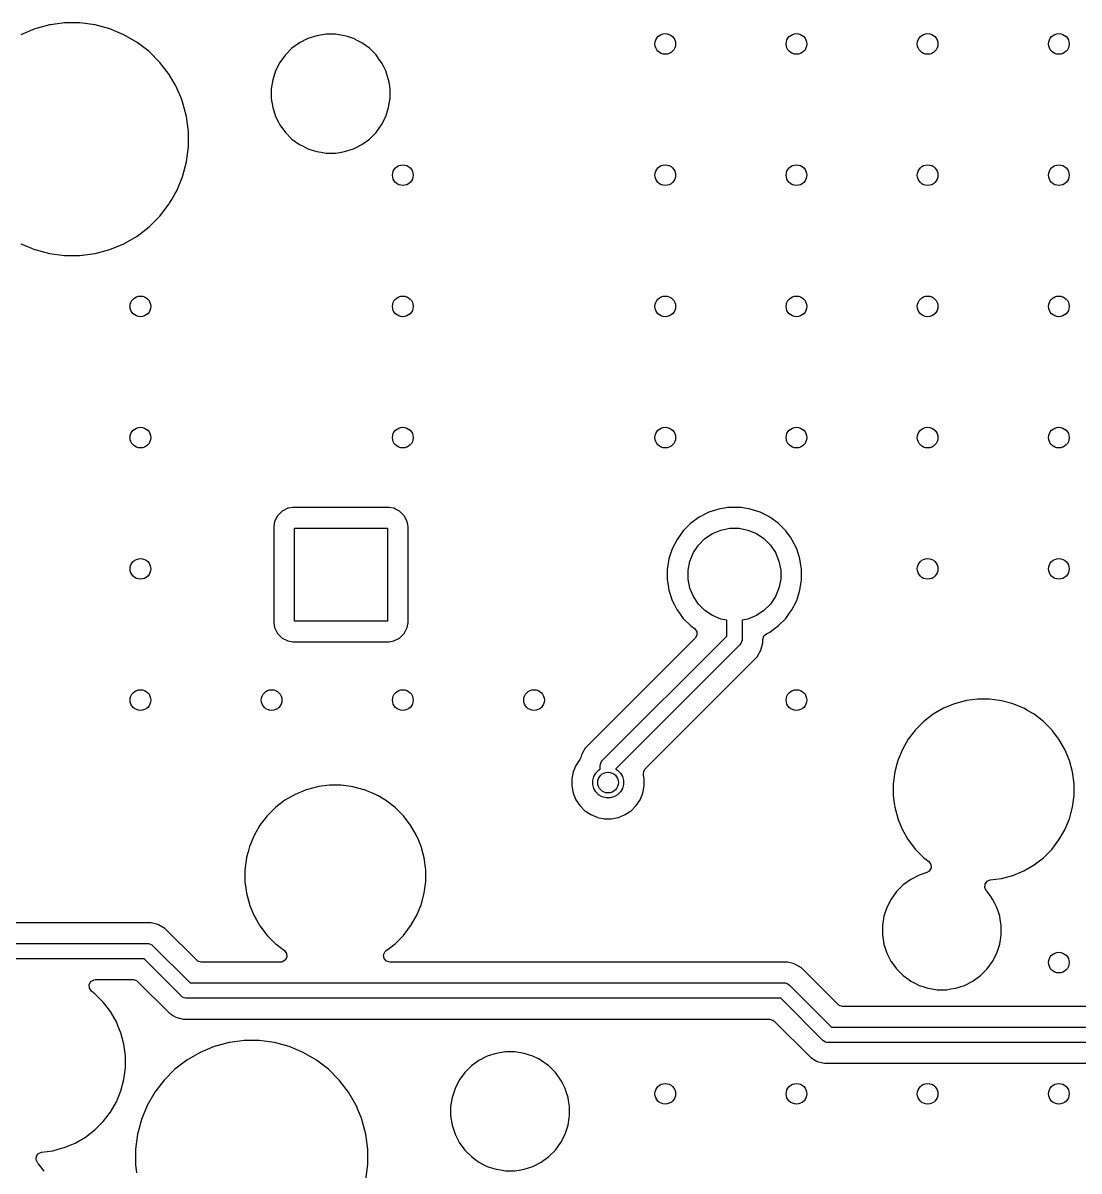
# Model space of a CAD drawing. Extents: x 2.6 to 14.2, y -9.4 to -3.8.
# Drawn here: x 9.794 to 10.599, y -7.189 to -6.315 of the extents above; entities that cross this region are included whole.
import ezdxf

# ---------------------------------------------------------------- set-up
doc = ezdxf.new("R2010")
doc.units = 0
doc.header["$MEASUREMENT"] = 0
doc.layers.add('BLACK', color=7, linetype='CONTINUOUS')

msp = doc.modelspace()

# ---------------------------------------------------------------- linework, layer by layer
at = {"layer": 'BLACK', "linetype": 'CONTINUOUS'}
for p, q in [((9.81396, -6.31608), (9.80475, -6.31855)), ((9.81472, -6.31598), (9.81396, -6.31608)), ((9.82547, -6.31456), (9.81472, -6.31598)), ((9.83709, -6.31456), (9.82547, -6.31456)), ((9.82547, -6.31456), (9.82547, -6.31456)), ((9.84668, -6.31583), (9.83709, -6.31456)), ((9.83709, -6.31456), (9.83709, -6.31456)), ((9.8486, -6.31608), (9.84668, -6.31583)), ((9.85982, -6.31909), (9.8486, -6.31608)), ((9.80274, -6.31909), (9.79201, -6.32353)), ((9.80475, -6.31855), (9.80274, -6.31909)), ((9.80274, -6.31909), (9.80274, -6.31909)), ((9.87055, -6.32353), (9.85982, -6.31909)), ((9.85982, -6.31909), (9.85982, -6.31909)), ((9.85982, -6.31909), (9.85982, -6.31909)), ((9.88061, -6.32934), (9.87055, -6.32353)), ((9.87055, -6.32353), (9.87055, -6.32353)), ((10.01763, -6.32426), (10.01085, -6.32646)), ((10.02468, -6.32314), (10.01763, -6.32426)), ((10.03181, -6.32314), (10.02468, -6.32314)), ((10.02468, -6.32314), (10.02468, -6.32314)), ((10.03885, -6.32426), (10.03181, -6.32314)), ((10.03181, -6.32314), (10.03181, -6.32314)), ((10.04094, -6.32494), (10.03885, -6.32426)), ((10.04563, -6.32646), (10.04094, -6.32494)), ((9.88982, -6.33641), (9.88061, -6.32934)), ((10.0045, -6.3297), (9.99873, -6.33389)), ((10.01085, -6.32646), (10.0045, -6.3297)), ((10.01085, -6.32646), (10.01085, -6.32646)), ((10.04955, -6.32846), (10.04563, -6.32646)), ((10.04563, -6.32646), (10.04563, -6.32646)), ((10.05198, -6.3297), (10.04955, -6.32846)), ((10.05775, -6.33389), (10.05198, -6.3297)), ((10.05198, -6.3297), (10.05198, -6.3297)), ((10.05198, -6.3297), (10.05198, -6.3297)), ((9.89804, -6.34462), (9.88982, -6.33641)), ((9.88982, -6.33641), (9.88982, -6.33641)), ((9.99369, -6.33893), (9.9895, -6.3447)), ((9.99873, -6.33389), (9.99369, -6.33893)), ((9.99369, -6.33893), (9.99369, -6.33893)), ((9.99873, -6.33389), (9.99873, -6.33389)), ((10.06279, -6.33893), (10.05775, -6.33389)), ((10.05775, -6.33389), (10.05775, -6.33389)), ((10.0658, -6.34306), (10.06279, -6.33893)), ((10.06279, -6.33893), (10.06279, -6.33893)), ((9.90511, -6.35383), (9.89804, -6.34462)), ((9.89804, -6.34462), (9.89804, -6.34462)), ((9.98626, -6.35105), (9.98406, -6.35783)), ((9.9895, -6.3447), (9.98626, -6.35105)), ((9.98626, -6.35105), (9.98626, -6.35105)), ((10.06698, -6.3447), (10.0658, -6.34306)), ((10.06844, -6.34755), (10.06698, -6.3447)), ((10.07022, -6.35105), (10.06844, -6.34755)), ((10.07083, -6.35293), (10.07022, -6.35105)), ((10.07022, -6.35105), (10.07022, -6.35105)), ((9.90966, -6.36171), (9.90511, -6.35383)), ((9.98406, -6.35783), (9.98295, -6.36487)), ((10.07242, -6.35783), (10.07083, -6.35293)), ((10.07272, -6.3597), (10.07242, -6.35783)), ((10.07354, -6.36487), (10.07272, -6.3597)), ((9.91092, -6.36389), (9.90966, -6.36171)), ((9.91132, -6.36487), (9.91092, -6.36389)), ((9.91201, -6.36655), (9.91132, -6.36487)), ((9.91132, -6.36487), (9.91132, -6.36487)), ((9.91416, -6.37172), (9.91201, -6.36655)), ((9.98295, -6.36487), (9.98295, -6.372)), ((10.07354, -6.372), (10.07354, -6.36487)), ((9.91536, -6.37462), (9.91416, -6.37172)), ((9.91837, -6.38584), (9.91536, -6.37462)), ((9.98295, -6.372), (9.98406, -6.37904)), ((10.07242, -6.37904), (10.07312, -6.37462)), ((10.07312, -6.37462), (10.07354, -6.372)), ((9.91988, -6.39736), (9.91837, -6.38584)), ((9.98406, -6.37904), (9.98626, -6.38582)), ((9.98626, -6.38582), (9.98626, -6.38582)), ((9.98626, -6.38582), (9.98846, -6.39014)), ((10.06698, -6.39218), (10.07022, -6.38582)), ((10.07022, -6.38582), (10.07242, -6.37904)), ((9.98846, -6.39014), (9.98945, -6.39207)), ((9.98945, -6.39207), (9.9895, -6.39218)), ((9.9895, -6.39218), (9.99369, -6.39794)), ((10.06279, -6.39794), (10.06698, -6.39218)), ((9.91988, -6.40897), (9.91988, -6.39736)), ((9.99369, -6.39794), (9.99369, -6.39794)), ((9.99369, -6.39794), (9.99873, -6.40299)), ((9.99873, -6.40299), (9.99873, -6.40299)), ((9.99873, -6.40299), (10.00376, -6.40664)), ((10.05198, -6.40718), (10.05775, -6.40299)), ((10.05775, -6.40299), (10.06279, -6.39794)), ((9.91837, -6.42049), (9.91988, -6.40897)), ((10.00376, -6.40664), (10.0045, -6.40718)), ((10.0045, -6.40718), (10.00722, -6.40856)), ((10.00722, -6.40856), (10.01085, -6.41041)), ((10.01085, -6.41041), (10.01085, -6.41041)), ((10.01085, -6.41041), (10.01424, -6.41151)), ((10.01424, -6.41151), (10.01763, -6.41262)), ((10.03885, -6.41262), (10.04563, -6.41041)), ((10.04563, -6.41041), (10.05198, -6.40718)), ((9.91536, -6.43171), (9.91837, -6.42049)), ((10.01763, -6.41262), (10.0209, -6.41313)), ((10.0209, -6.41313), (10.02468, -6.41373)), ((10.02468, -6.41373), (10.02468, -6.41373)), ((10.02468, -6.41373), (10.03181, -6.41373)), ((10.03181, -6.41373), (10.03522, -6.41319)), ((10.03522, -6.41319), (10.03885, -6.41262)), ((9.91092, -6.44244), (9.91536, -6.43171)), ((9.90715, -6.44896), (9.90978, -6.4444)), ((9.90978, -6.4444), (9.91092, -6.44244)), ((9.89804, -6.46171), (9.90511, -6.4525)), ((9.90511, -6.4525), (9.90549, -6.45183)), ((9.90549, -6.45183), (9.90715, -6.44896)), ((9.88982, -6.46992), (9.89804, -6.46171)), ((9.88061, -6.47699), (9.88982, -6.46992)), ((9.87055, -6.4828), (9.88061, -6.47699)), ((9.79201, -6.4828), (9.80031, -6.48624)), ((9.80031, -6.48624), (9.80256, -6.48717)), ((9.80256, -6.48717), (9.80274, -6.48725)), ((9.80274, -6.48725), (9.81396, -6.49025)), ((9.81396, -6.49025), (9.82547, -6.49177)), ((9.83709, -6.49177), (9.8486, -6.49025)), ((9.8486, -6.49025), (9.85982, -6.48725)), ((9.85982, -6.48725), (9.87055, -6.4828)), ((9.82547, -6.49177), (9.82547, -6.49177)), ((9.82547, -6.49177), (9.83709, -6.49177)), ((9.83709, -6.49177), (9.83709, -6.49177)), ((9.98764, -6.69006), (9.98537, -6.69451)), ((9.99117, -6.68653), (9.98764, -6.69006)), ((9.98764, -6.69006), (9.98764, -6.69006)), ((9.99562, -6.68426), (9.99117, -6.68653)), ((9.99117, -6.68653), (9.99117, -6.68653)), ((9.99117, -6.68653), (9.99117, -6.68653)), ((9.99613, -6.68418), (9.99562, -6.68426)), ((9.99931, -6.68367), (9.99613, -6.68418)), ((10.07266, -6.68367), (9.99931, -6.68367)), ((10.07635, -6.68426), (10.07266, -6.68367)), ((10.07768, -6.68493), (10.07635, -6.68426)), ((10.0808, -6.68653), (10.07768, -6.68493)), ((10.08434, -6.69006), (10.0808, -6.68653)), ((10.0808, -6.68653), (10.0808, -6.68653)), ((10.0808, -6.68653), (10.0808, -6.68653)), ((10.0866, -6.69451), (10.08434, -6.69006)), ((10.08434, -6.69006), (10.08434, -6.69006)), ((10.08434, -6.69006), (10.08434, -6.69006)), ((10.30915, -6.69108), (10.30263, -6.69582)), ((10.31633, -6.68742), (10.30915, -6.69108)), ((10.324, -6.68493), (10.31633, -6.68742)), ((10.331, -6.68382), (10.324, -6.68493)), ((10.33196, -6.68367), (10.331, -6.68382)), ((10.34002, -6.68367), (10.33196, -6.68367)), ((10.34111, -6.68385), (10.34002, -6.68367)), ((10.34798, -6.68493), (10.34111, -6.68385)), ((10.35564, -6.68742), (10.34798, -6.68493)), ((10.36058, -6.68994), (10.35564, -6.68742)), ((10.36282, -6.69108), (10.36058, -6.68994)), ((10.36934, -6.69582), (10.36282, -6.69108)), ((10.36282, -6.69108), (10.36282, -6.69108)), ((10.36282, -6.69108), (10.36282, -6.69108)), ((9.98537, -6.69451), (9.98479, -6.6982)), ((9.98479, -6.6982), (9.98479, -6.77155)), ((10.00056, -6.77031), (10.00056, -6.69944)), ((10.00056, -6.69944), (10.07142, -6.69944)), ((10.07142, -6.69944), (10.07142, -6.77031)), ((10.08719, -6.6982), (10.0866, -6.69451)), ((10.08719, -6.77155), (10.08719, -6.6982)), ((10.30263, -6.69582), (10.29693, -6.70152)), ((10.31929, -6.70362), (10.3257, -6.70097)), ((10.3257, -6.70097), (10.33252, -6.69961)), ((10.33252, -6.69961), (10.33946, -6.69961)), ((10.33946, -6.69961), (10.34627, -6.70097)), ((10.34627, -6.70097), (10.35269, -6.70362)), ((10.37504, -6.70152), (10.36934, -6.69582)), ((10.2922, -6.70804), (10.28854, -6.71522)), ((10.29693, -6.70152), (10.2922, -6.70804)), ((10.3086, -6.7124), (10.31351, -6.70748)), ((10.31351, -6.70748), (10.31929, -6.70362)), ((10.35269, -6.70362), (10.35847, -6.70748)), ((10.35847, -6.70748), (10.36338, -6.7124)), ((10.3786, -6.70642), (10.37504, -6.70152)), ((10.37978, -6.70804), (10.3786, -6.70642)), ((10.3815, -6.71141), (10.37978, -6.70804)), ((10.28854, -6.71522), (10.28605, -6.72288)), ((10.30208, -6.72459), (10.30474, -6.71817)), ((10.30474, -6.71817), (10.3086, -6.7124)), ((10.36338, -6.7124), (10.36724, -6.71817)), ((10.36724, -6.71817), (10.3699, -6.72459)), ((10.38344, -6.71522), (10.3815, -6.71141)), ((10.38373, -6.71613), (10.38344, -6.71522)), ((10.38344, -6.71522), (10.38344, -6.71522)), ((10.38344, -6.71522), (10.38344, -6.71522)), ((10.38593, -6.72288), (10.38373, -6.71613)), ((10.28605, -6.72288), (10.28502, -6.7294)), ((10.30073, -6.7314), (10.30208, -6.72459)), ((10.3699, -6.72459), (10.37125, -6.7314)), ((10.38669, -6.72766), (10.38593, -6.72288)), ((10.28502, -6.7294), (10.28479, -6.73084)), ((10.28479, -6.73084), (10.28479, -6.7389)), ((10.30073, -6.73835), (10.30073, -6.7314)), ((10.37125, -6.7314), (10.37125, -6.73835)), ((10.38719, -6.73084), (10.38669, -6.72766)), ((10.38719, -6.7389), (10.38719, -6.73084)), ((10.28479, -6.7389), (10.28495, -6.73996)), ((10.28495, -6.73996), (10.28605, -6.74686)), ((10.30208, -6.74516), (10.30073, -6.73835)), ((10.37125, -6.73835), (10.3699, -6.74516)), ((10.38593, -6.74686), (10.38719, -6.7389)), ((10.28605, -6.74686), (10.28854, -6.75453)), ((10.30474, -6.75158), (10.30208, -6.74516)), ((10.3086, -6.75735), (10.30474, -6.75158)), ((10.36724, -6.75158), (10.36338, -6.75735)), ((10.3699, -6.74516), (10.36724, -6.75158)), ((10.38344, -6.75453), (10.38593, -6.74686)), ((10.28854, -6.75453), (10.29029, -6.75796)), ((10.29029, -6.75796), (10.29207, -6.76146)), ((10.29207, -6.76146), (10.2922, -6.76171)), ((10.2922, -6.76171), (10.29693, -6.76823)), ((10.31351, -6.76226), (10.3086, -6.75735)), ((10.31929, -6.76612), (10.31351, -6.76226)), ((10.35847, -6.76226), (10.35269, -6.76612)), ((10.36338, -6.75735), (10.35847, -6.76226)), ((10.37819, -6.76389), (10.37978, -6.76171)), ((10.37978, -6.76171), (10.38344, -6.75453)), ((10.07142, -6.77031), (10.00056, -6.77031)), ((10.29693, -6.76823), (10.29693, -6.76823)), ((10.29693, -6.76823), (10.30263, -6.77393)), ((10.3257, -6.76878), (10.31929, -6.76612)), ((10.33008, -6.76965), (10.3257, -6.76878)), ((10.33008, -6.78171), (10.33008, -6.76965)), ((10.34627, -6.76878), (10.34189, -6.76965)), ((10.34189, -6.76965), (10.34189, -6.78415)), ((10.35269, -6.76612), (10.34627, -6.76878)), ((10.36934, -6.77393), (10.37504, -6.76823)), ((10.37504, -6.76823), (10.37819, -6.76389)), ((10.37504, -6.76823), (10.37504, -6.76823)), ((10.37504, -6.76823), (10.37504, -6.76823)), ((9.98479, -6.77155), (9.98507, -6.77335)), ((9.98507, -6.77335), (9.98537, -6.77524)), ((9.98537, -6.77524), (9.98764, -6.77969)), ((9.98764, -6.77969), (9.98764, -6.77969)), ((9.98764, -6.77969), (9.98764, -6.77969)), ((9.98764, -6.77969), (9.99117, -6.78322)), ((10.0808, -6.78322), (10.08434, -6.77969)), ((10.08434, -6.77969), (10.0866, -6.77524)), ((10.0866, -6.77524), (10.08719, -6.77155)), ((10.0866, -6.77524), (10.0866, -6.77524)), ((10.0866, -6.77524), (10.0866, -6.77524)), ((10.08719, -6.77155), (10.08719, -6.77155)), ((10.30263, -6.77393), (10.3055, -6.77601)), ((10.3055, -6.77601), (10.30718, -6.77819)), ((10.30718, -6.77819), (10.30741, -6.78093)), ((10.36033, -6.77994), (10.36282, -6.77866)), ((10.36282, -6.77866), (10.36934, -6.77393)), ((9.99117, -6.78322), (9.99117, -6.78322)), ((9.99117, -6.78322), (9.99117, -6.78322)), ((9.99117, -6.78322), (9.99562, -6.78549)), ((9.99562, -6.78549), (9.99562, -6.78549)), ((9.99562, -6.78549), (9.99931, -6.78607)), ((9.99931, -6.78607), (9.99931, -6.78607)), ((9.99931, -6.78607), (10.07266, -6.78607)), ((10.07266, -6.78607), (10.07635, -6.78549)), ((10.07635, -6.78549), (10.0808, -6.78322)), ((10.30608, -6.78341), (10.22229, -6.8672)), ((10.23545, -6.87634), (10.33008, -6.78171)), ((10.34016, -6.78833), (10.24554, -6.88296)), ((10.30613, -6.78336), (10.30608, -6.78341)), ((10.30741, -6.78093), (10.30613, -6.78336)), ((10.3409, -6.78743), (10.34016, -6.78833)), ((10.3417, -6.78549), (10.3409, -6.78743)), ((10.34178, -6.78531), (10.3417, -6.78549)), ((10.34189, -6.78415), (10.34178, -6.78531)), ((10.35618, -6.79252), (10.35766, -6.78701)), ((10.35766, -6.78429), (10.35844, -6.78165)), ((10.35766, -6.78701), (10.35766, -6.78429)), ((10.35844, -6.78165), (10.36033, -6.77994)), ((10.35333, -6.79746), (10.35618, -6.79252)), ((10.26788, -6.88291), (10.35333, -6.79746)), ((10.51207, -6.8311), (10.50372, -6.83334)), ((10.51244, -6.831), (10.51207, -6.8311)), ((10.51288, -6.83094), (10.51244, -6.831)), ((10.5214, -6.82982), (10.51288, -6.83094)), ((10.53044, -6.82982), (10.5214, -6.82982)), ((10.5214, -6.82982), (10.5214, -6.82982)), ((10.53789, -6.8308), (10.53044, -6.82982)), ((10.53044, -6.82982), (10.53044, -6.82982)), ((10.53939, -6.831), (10.53789, -6.8308)), ((10.54749, -6.83317), (10.53939, -6.831)), ((10.49537, -6.83679), (10.48755, -6.84131)), ((10.50372, -6.83334), (10.49537, -6.83679)), ((10.49537, -6.83679), (10.49537, -6.83679)), ((10.54812, -6.83334), (10.54749, -6.83317)), ((10.55646, -6.83679), (10.54812, -6.83334)), ((10.55931, -6.83843), (10.55646, -6.83679)), ((10.55646, -6.83679), (10.55646, -6.83679)), ((10.56392, -6.8411), (10.55931, -6.83843)), ((10.56429, -6.84131), (10.56392, -6.8411)), ((10.48038, -6.84681), (10.47399, -6.8532)), ((10.48755, -6.84131), (10.48038, -6.84681)), ((10.57146, -6.84681), (10.56429, -6.84131)), ((10.57784, -6.8532), (10.57146, -6.84681)), ((10.57146, -6.84681), (10.57146, -6.84681)), ((10.47399, -6.8532), (10.46849, -6.86036)), ((10.57818, -6.85364), (10.57784, -6.8532)), ((10.57784, -6.8532), (10.57784, -6.8532)), ((10.57784, -6.8532), (10.57784, -6.8532)), ((10.58334, -6.86036), (10.57818, -6.85364)), ((10.22229, -6.8672), (10.2199, -6.87134)), ((10.22229, -6.8672), (10.22229, -6.8672)), ((10.46849, -6.86036), (10.46398, -6.86819)), ((10.58334, -6.86037), (10.58334, -6.86036)), ((10.58786, -6.86819), (10.58334, -6.86037)), ((10.58334, -6.86037), (10.58334, -6.86037)), ((10.21818, -6.87583), (10.21519, -6.8803)), ((10.21883, -6.87438), (10.21818, -6.87583)), ((10.21943, -6.87215), (10.21883, -6.87438)), ((10.2199, -6.87134), (10.21943, -6.87215)), ((10.21943, -6.87215), (10.21943, -6.87215)), ((10.2199, -6.87134), (10.2199, -6.87134)), ((10.46398, -6.86819), (10.46052, -6.87654)), ((10.46398, -6.86819), (10.46398, -6.86819)), ((10.58805, -6.86864), (10.58786, -6.86819)), ((10.58786, -6.86819), (10.58786, -6.86819)), ((10.58786, -6.86819), (10.58786, -6.86819)), ((10.59132, -6.87654), (10.58805, -6.86864)), ((10.21519, -6.8803), (10.21311, -6.88532)), ((10.21519, -6.8803), (10.21519, -6.8803)), ((10.23026, -6.88618), (10.23244, -6.884)), ((10.23244, -6.884), (10.23372, -6.88325)), ((10.23372, -6.88051), (10.23384, -6.87936)), ((10.23372, -6.88325), (10.23372, -6.88051)), ((10.23384, -6.87936), (10.23443, -6.87793)), ((10.23443, -6.87793), (10.23472, -6.87723)), ((10.23472, -6.87723), (10.23545, -6.87634)), ((10.24554, -6.88296), (10.24554, -6.88325)), ((10.24554, -6.88325), (10.24682, -6.884)), ((10.24682, -6.884), (10.249, -6.88618)), ((10.26655, -6.88732), (10.26679, -6.88458)), ((10.26679, -6.88458), (10.26788, -6.88291)), ((10.45978, -6.87928), (10.45818, -6.88526)), ((10.46052, -6.87654), (10.45978, -6.87928)), ((10.59366, -6.88526), (10.59132, -6.87654)), ((10.21311, -6.88532), (10.21205, -6.89065)), ((10.21205, -6.89065), (10.21205, -6.89065)), ((10.21205, -6.89065), (10.21205, -6.89608)), ((10.21311, -6.88532), (10.21311, -6.88532)), ((10.22792, -6.89182), (10.22872, -6.88885)), ((10.22792, -6.89491), (10.22792, -6.89182)), ((10.22872, -6.88885), (10.23026, -6.88618)), ((10.249, -6.88618), (10.25054, -6.88885)), ((10.25054, -6.88885), (10.25134, -6.89182)), ((10.25134, -6.89182), (10.25134, -6.89491)), ((10.26667, -6.88796), (10.26655, -6.88732)), ((10.26721, -6.89065), (10.26667, -6.88796)), ((10.26721, -6.89608), (10.26721, -6.89065)), ((10.45817, -6.88532), (10.457, -6.89422)), ((10.45818, -6.88526), (10.45817, -6.88532)), ((10.59484, -6.89422), (10.59366, -6.88526)), ((10.00121, -6.90234), (9.99339, -6.90685)), ((10.00956, -6.89888), (10.00121, -6.90234)), ((10.00121, -6.90234), (10.00121, -6.90234)), ((10.0153, -6.89734), (10.00956, -6.89888)), ((10.01829, -6.89654), (10.0153, -6.89734)), ((10.01905, -6.89644), (10.01829, -6.89654)), ((10.02724, -6.89536), (10.01905, -6.89644)), ((10.03628, -6.89536), (10.02724, -6.89536)), ((10.02724, -6.89536), (10.02724, -6.89536)), ((10.04174, -6.89608), (10.03628, -6.89536)), ((10.03628, -6.89536), (10.03628, -6.89536)), ((10.04374, -6.89634), (10.04174, -6.89608)), ((10.04523, -6.89654), (10.04374, -6.89634)), ((10.05381, -6.89884), (10.04523, -6.89654)), ((10.05396, -6.89888), (10.05381, -6.89884)), ((10.06231, -6.90234), (10.05396, -6.89888)), ((10.06433, -6.90351), (10.06231, -6.90234)), ((10.06231, -6.90234), (10.06231, -6.90234)), ((10.21205, -6.89608), (10.21205, -6.89608)), ((10.21205, -6.89608), (10.21205, -6.89608)), ((10.21205, -6.89608), (10.21311, -6.90141)), ((10.21311, -6.90141), (10.21311, -6.90141)), ((10.21311, -6.90141), (10.21519, -6.90643)), ((10.22872, -6.89789), (10.22792, -6.89491)), ((10.23026, -6.90056), (10.22872, -6.89789)), ((10.23244, -6.90274), (10.23026, -6.90056)), ((10.249, -6.90056), (10.24682, -6.90274)), ((10.25054, -6.89789), (10.249, -6.90056)), ((10.25134, -6.89491), (10.25054, -6.89789)), ((10.26407, -6.90643), (10.26615, -6.90141)), ((10.26615, -6.90141), (10.26721, -6.89608)), ((10.26615, -6.90141), (10.26615, -6.90141)), ((10.26615, -6.90141), (10.26615, -6.90141)), ((10.457, -6.89422), (10.457, -6.90325)), ((10.59484, -6.90325), (10.59484, -6.89422)), ((9.99339, -6.90685), (9.98622, -6.91235)), ((10.0695, -6.90649), (10.06433, -6.90351)), ((10.07013, -6.90685), (10.0695, -6.90649)), ((10.0773, -6.91235), (10.07013, -6.90685)), ((10.21519, -6.90643), (10.21519, -6.90643)), ((10.21519, -6.90643), (10.21821, -6.91095)), ((10.21821, -6.91095), (10.21821, -6.91095)), ((10.21821, -6.91095), (10.22205, -6.91479)), ((10.23511, -6.90428), (10.23244, -6.90274)), ((10.23809, -6.90508), (10.23511, -6.90428)), ((10.24117, -6.90508), (10.23809, -6.90508)), ((10.24415, -6.90428), (10.24117, -6.90508)), ((10.24682, -6.90274), (10.24415, -6.90428)), ((10.25721, -6.91479), (10.26105, -6.91095)), ((10.26105, -6.91095), (10.26407, -6.90643)), ((10.457, -6.90325), (10.45775, -6.90898)), ((10.45775, -6.90898), (10.45818, -6.91221)), ((10.59366, -6.91221), (10.59484, -6.90325)), ((9.97983, -6.91874), (9.97433, -6.92591)), ((9.98622, -6.91235), (9.97983, -6.91874)), ((10.08368, -6.91874), (10.0773, -6.91235)), ((10.0773, -6.91235), (10.0773, -6.91235)), ((10.08502, -6.92048), (10.08368, -6.91874)), ((10.08368, -6.91874), (10.08368, -6.91874)), ((10.08368, -6.91874), (10.08368, -6.91874)), ((10.22205, -6.91479), (10.22205, -6.91479)), ((10.22205, -6.91479), (10.22657, -6.91781)), ((10.22657, -6.91781), (10.22657, -6.91781)), ((10.22657, -6.91781), (10.23138, -6.9198)), ((10.23138, -6.9198), (10.23159, -6.91989)), ((10.24767, -6.91989), (10.25209, -6.91805)), ((10.25209, -6.91805), (10.25269, -6.91781)), ((10.25269, -6.91781), (10.25721, -6.91479)), ((10.25269, -6.91781), (10.25269, -6.91781)), ((10.25269, -6.91781), (10.25269, -6.91781)), ((10.45818, -6.91221), (10.4604, -6.92048)), ((10.59132, -6.92094), (10.59366, -6.91221)), ((9.97433, -6.92591), (9.96982, -6.93373)), ((10.08918, -6.92591), (10.08502, -6.92048)), ((10.0937, -6.93373), (10.08918, -6.92591)), ((10.08918, -6.92591), (10.08918, -6.92591)), ((10.08918, -6.92591), (10.08918, -6.92591)), ((10.23159, -6.91989), (10.23159, -6.91989)), ((10.23159, -6.91989), (10.23159, -6.91989)), ((10.23159, -6.91989), (10.23691, -6.92094)), ((10.23691, -6.92094), (10.23691, -6.92094)), ((10.23691, -6.92094), (10.24235, -6.92094)), ((10.24235, -6.92094), (10.24593, -6.92023)), ((10.24593, -6.92023), (10.24767, -6.91989)), ((10.4604, -6.92048), (10.46052, -6.92094)), ((10.46052, -6.92094), (10.46398, -6.92928)), ((10.58786, -6.92928), (10.59132, -6.92094)), ((9.96982, -6.93373), (9.96636, -6.94208)), ((9.96982, -6.93373), (9.96982, -6.93373)), ((10.09508, -6.93707), (10.0937, -6.93373)), ((10.0937, -6.93373), (10.0937, -6.93373)), ((10.0937, -6.93373), (10.0937, -6.93373)), ((10.09716, -6.94208), (10.09508, -6.93707)), ((10.46398, -6.92928), (10.46398, -6.92928)), ((10.46398, -6.92928), (10.46849, -6.93711)), ((10.46849, -6.93711), (10.47399, -6.94427)), ((10.57784, -6.94427), (10.58334, -6.93711)), ((10.58334, -6.93711), (10.58786, -6.92928)), ((9.96636, -6.94208), (9.96526, -6.94618)), ((10.0995, -6.95081), (10.09716, -6.94208)), ((10.47399, -6.94427), (10.47399, -6.94427)), ((10.47399, -6.94427), (10.48038, -6.95066)), ((10.57146, -6.95066), (10.57784, -6.94427)), ((10.57784, -6.94427), (10.57784, -6.94427)), ((10.57784, -6.94427), (10.57784, -6.94427)), ((9.96402, -6.95081), (9.96284, -6.95976)), ((9.96417, -6.95026), (9.96402, -6.95081)), ((9.96402, -6.95081), (9.96402, -6.95081)), ((9.96526, -6.94618), (9.96417, -6.95026)), ((10.10068, -6.95976), (10.0995, -6.95081)), ((10.48038, -6.95066), (10.48038, -6.95066)), ((10.48038, -6.95066), (10.48038, -6.95066)), ((10.48038, -6.95066), (10.48202, -6.95192)), ((10.48202, -6.95192), (10.48405, -6.95348)), ((10.48405, -6.95348), (10.48567, -6.9557)), ((10.56429, -6.95616), (10.57146, -6.95066)), ((10.57146, -6.95066), (10.57146, -6.95066)), ((10.57146, -6.95066), (10.57146, -6.95066)), ((9.96284, -6.95976), (9.96284, -6.9688)), ((10.10068, -6.9688), (10.10068, -6.95976)), ((10.48259, -6.96199), (10.47666, -6.96392)), ((10.48449, -6.96084), (10.48259, -6.96199)), ((10.48584, -6.95845), (10.48449, -6.96084)), ((10.48567, -6.9557), (10.48584, -6.95845)), ((10.54812, -6.96414), (10.55646, -6.96068)), ((10.55646, -6.96068), (10.56429, -6.95616)), ((9.96284, -6.9688), (9.96373, -6.97552)), ((10.0995, -6.97775), (10.10068, -6.9688)), ((10.46453, -6.97135), (10.45949, -6.97639)), ((10.4703, -6.96716), (10.46453, -6.97135)), ((10.46453, -6.97135), (10.46453, -6.97135)), ((10.47665, -6.96392), (10.4703, -6.96716)), ((10.47666, -6.96392), (10.47665, -6.96392)), ((10.52677, -6.97347), (10.52696, -6.97073)), ((10.52696, -6.97073), (10.52861, -6.96852)), ((10.52861, -6.96852), (10.5309, -6.96759)), ((10.5309, -6.96759), (10.53939, -6.96647)), ((10.53939, -6.96647), (10.54812, -6.96414)), ((9.96373, -6.97552), (9.96402, -6.97775)), ((9.96402, -6.97775), (9.96625, -6.98608)), ((10.09716, -6.98648), (10.0995, -6.97775)), ((10.45949, -6.97639), (10.4553, -6.98216)), ((10.45949, -6.97639), (10.45949, -6.97639)), ((10.52808, -6.97588), (10.52677, -6.97347)), ((10.52859, -6.97639), (10.52808, -6.97588)), ((10.53142, -6.98028), (10.52859, -6.97639)), ((10.52859, -6.97639), (10.52859, -6.97639)), ((10.53278, -6.98216), (10.53142, -6.98028)), ((9.96625, -6.98608), (9.96636, -6.98648)), ((9.96636, -6.98648), (9.96982, -6.99483)), ((10.0937, -6.99483), (10.09716, -6.98648)), ((10.45207, -6.98851), (10.44986, -6.99529)), ((10.4553, -6.98216), (10.45207, -6.98851)), ((10.45207, -6.98851), (10.45207, -6.98851)), ((10.53445, -6.98544), (10.53278, -6.98216)), ((10.53602, -6.98851), (10.53445, -6.98544)), ((10.53693, -6.99131), (10.53602, -6.98851)), ((10.53602, -6.98851), (10.53602, -6.98851)), ((9.96982, -6.99483), (9.96982, -6.99483)), ((9.96982, -6.99483), (9.97161, -6.99793)), ((9.97161, -6.99793), (9.97397, -7.00203)), ((10.08937, -7.00233), (10.0937, -6.99483)), ((10.44986, -6.99529), (10.44875, -7.00233)), ((10.53822, -6.99529), (10.53693, -6.99131)), ((10.53857, -6.99746), (10.53822, -6.99529)), ((10.53934, -7.00233), (10.53857, -6.99746)), ((9.89145, -7.00019), (9.14364, -7.00019)), ((9.89558, -7.00129), (9.89145, -7.00019)), ((9.89145, -7.00019), (9.89145, -7.00019)), ((9.89696, -7.00166), (9.89558, -7.00129)), ((9.9019, -7.00452), (9.89696, -7.00166)), ((9.89696, -7.00166), (9.89696, -7.00166)), ((9.92615, -7.02877), (9.9019, -7.00452)), ((9.9019, -7.00452), (9.9019, -7.00452)), ((9.97397, -7.00203), (9.97433, -7.00265)), ((9.97433, -7.00265), (9.97983, -7.00982)), ((10.08368, -7.00982), (10.08918, -7.00265)), ((10.08918, -7.00265), (10.08937, -7.00233)), ((10.44875, -7.00233), (10.44875, -7.00946)), ((10.53934, -7.00946), (10.53934, -7.00233)), ((7.24066, -7.01595), (9.88859, -7.01595)), ((9.88859, -7.01595), (9.88975, -7.01607)), ((9.97983, -7.00982), (9.97983, -7.00982)), ((9.97983, -7.00982), (9.98622, -7.01621)), ((10.0773, -7.01621), (10.08368, -7.00982)), ((10.08368, -7.00982), (10.08368, -7.00982)), ((10.08368, -7.00982), (10.08368, -7.00982)), ((10.44875, -7.00946), (10.44986, -7.01651)), ((10.53822, -7.01651), (10.53902, -7.01146)), ((10.53902, -7.01146), (10.53934, -7.00946)), ((9.88975, -7.01607), (9.89055, -7.0164)), ((9.89055, -7.0164), (9.89188, -7.01695)), ((9.89188, -7.01695), (9.89277, -7.01768)), ((9.89277, -7.01768), (9.92105, -7.04596)), ((9.98622, -7.01621), (9.98622, -7.01621)), ((9.98622, -7.01621), (9.98622, -7.01621)), ((9.98622, -7.01621), (9.98661, -7.01651)), ((9.98661, -7.01651), (9.99304, -7.02144)), ((9.99304, -7.02144), (9.99467, -7.02366)), ((9.99467, -7.02366), (9.99483, -7.02641)), ((10.06861, -7.02462), (10.06976, -7.02212)), ((10.069, -7.02734), (10.06861, -7.02462)), ((10.06976, -7.02212), (10.07047, -7.02144)), ((10.07047, -7.02144), (10.07308, -7.01944)), ((10.07308, -7.01944), (10.0773, -7.01621)), ((10.0773, -7.01621), (10.0773, -7.01621)), ((10.0773, -7.01621), (10.0773, -7.01621)), ((10.44986, -7.01651), (10.45207, -7.02329)), ((10.45207, -7.02329), (10.45207, -7.02329)), ((10.45207, -7.02329), (10.45366, -7.02641)), ((10.53278, -7.02964), (10.53602, -7.02329)), ((10.53602, -7.02329), (10.53822, -7.01651)), ((9.88615, -7.02776), (7.24311, -7.02776)), ((9.91443, -7.05605), (9.88615, -7.02776)), ((9.92697, -7.02942), (9.92615, -7.02877)), ((9.92961, -7.0302), (9.92697, -7.02942)), ((9.99007, -7.0302), (9.92961, -7.0302)), ((9.99105, -7.0301), (9.99007, -7.0302)), ((9.99348, -7.02881), (9.99105, -7.0301)), ((9.99483, -7.02641), (9.99348, -7.02881)), ((10.07081, -7.02942), (10.069, -7.02734)), ((10.07345, -7.0302), (10.07081, -7.02942)), ((10.3765, -7.0302), (10.07345, -7.0302)), ((10.38064, -7.0313), (10.3765, -7.0302)), ((10.3765, -7.0302), (10.3765, -7.0302)), ((10.38202, -7.03167), (10.38064, -7.0313)), ((10.38696, -7.03453), (10.38202, -7.03167)), ((10.38202, -7.03167), (10.38202, -7.03167)), ((10.45366, -7.02641), (10.45519, -7.02942)), ((10.45519, -7.02942), (10.4553, -7.02964)), ((10.4553, -7.02964), (10.45949, -7.03541)), ((10.52859, -7.03541), (10.53278, -7.02964)), ((10.41496, -7.06253), (10.38696, -7.03453)), ((10.38696, -7.03453), (10.38696, -7.03453)), ((10.45949, -7.03541), (10.45949, -7.03541)), ((10.45949, -7.03541), (10.46453, -7.04045)), ((10.46453, -7.04045), (10.46453, -7.04045)), ((10.46453, -7.04045), (10.46878, -7.04353)), ((10.51778, -7.04464), (10.52355, -7.04045)), ((10.52355, -7.04045), (10.52859, -7.03541)), ((9.84412, -7.04732), (9.84547, -7.04492)), ((9.84428, -7.05006), (9.84412, -7.04732)), ((9.8459, -7.05229), (9.84428, -7.05006)), ((9.84547, -7.04492), (9.8479, -7.04363)), ((9.8479, -7.04363), (9.84888, -7.04353)), ((9.84888, -7.04353), (9.87759, -7.04353)), ((9.87759, -7.04353), (9.88023, -7.04431)), ((9.88023, -7.04431), (9.88105, -7.04496)), ((9.88105, -7.04496), (9.9053, -7.06921)), ((9.92105, -7.04596), (10.37365, -7.04596)), ((10.37365, -7.04596), (10.3748, -7.04608)), ((10.3748, -7.04608), (10.37544, -7.04634)), ((10.37544, -7.04634), (10.37693, -7.04696)), ((10.37693, -7.04696), (10.37783, -7.04769)), ((10.37783, -7.04769), (10.40986, -7.07973)), ((10.46878, -7.04353), (10.4703, -7.04464)), ((10.4703, -7.04464), (10.47446, -7.04675)), ((10.47446, -7.04675), (10.47665, -7.04788)), ((10.47665, -7.04788), (10.47666, -7.04788)), ((10.47666, -7.04788), (10.47954, -7.04881)), ((10.47954, -7.04881), (10.48344, -7.05008)), ((10.48344, -7.05008), (10.4867, -7.0506)), ((10.4867, -7.0506), (10.49048, -7.05119)), ((10.49761, -7.05119), (10.50102, -7.05065)), ((10.50102, -7.05065), (10.50465, -7.05008)), ((10.50465, -7.05008), (10.51143, -7.04788)), ((10.51143, -7.04788), (10.51778, -7.04464)), ((9.84846, -7.05425), (9.8459, -7.05229)), ((9.85485, -7.06063), (9.84846, -7.05425)), ((9.84846, -7.05425), (9.84846, -7.05425)), ((9.91533, -7.05678), (9.91443, -7.05605)), ((9.91657, -7.0573), (9.91533, -7.05678)), ((9.91745, -7.05766), (9.91657, -7.0573)), ((9.91861, -7.05778), (9.91745, -7.05766)), ((10.3712, -7.05778), (9.91861, -7.05778)), ((10.40324, -7.08981), (10.3712, -7.05778)), ((10.49048, -7.05119), (10.49048, -7.05119)), ((10.49048, -7.05119), (10.49761, -7.05119)), ((9.85599, -7.06212), (9.85485, -7.06063)), ((9.85485, -7.06063), (9.85485, -7.06063)), ((9.85485, -7.06063), (9.85485, -7.06063)), ((9.86035, -7.0678), (9.85599, -7.06212)), ((9.86486, -7.07563), (9.86035, -7.0678)), ((9.86035, -7.0678), (9.86035, -7.0678)), ((9.86035, -7.0678), (9.86035, -7.0678)), ((10.41578, -7.06319), (10.41496, -7.06253)), ((10.41842, -7.06396), (10.41578, -7.06319)), ((10.65896, -7.06396), (10.41842, -7.06396)), ((9.86635, -7.07922), (9.86486, -7.07563)), ((9.86486, -7.07563), (9.86486, -7.07563)), ((9.86486, -7.07563), (9.86486, -7.07563)), ((9.9053, -7.06921), (9.9053, -7.06921)), ((9.9053, -7.06921), (9.9053, -7.06921)), ((9.9053, -7.06921), (9.90842, -7.07101)), ((9.90842, -7.07101), (9.90842, -7.07101)), ((9.90842, -7.07101), (9.90842, -7.07101)), ((9.90842, -7.07101), (9.91024, -7.07207)), ((9.91024, -7.07207), (9.91575, -7.07354)), ((9.91575, -7.07354), (9.91575, -7.07354)), ((9.91575, -7.07354), (9.92146, -7.07354)), ((9.92146, -7.07354), (10.36265, -7.07354)), ((10.36265, -7.07354), (10.36529, -7.07432)), ((10.36529, -7.07432), (10.3661, -7.07497)), ((10.3661, -7.07497), (10.39411, -7.10298)), ((9.86832, -7.08397), (9.86635, -7.07922)), ((9.87066, -7.0927), (9.86832, -7.08397)), ((10.40986, -7.07973), (12.17047, -7.07973)), ((9.87184, -7.10166), (9.87066, -7.0927)), ((9.93947, -7.09453), (9.92874, -7.09897)), ((9.94628, -7.0927), (9.93947, -7.09453)), ((9.93947, -7.09453), (9.93947, -7.09453)), ((9.95069, -7.09152), (9.94628, -7.0927)), ((9.95124, -7.09145), (9.95069, -7.09152)), ((9.9622, -7.09), (9.95124, -7.09145)), ((9.97382, -7.09), (9.9622, -7.09)), ((9.9622, -7.09), (9.9622, -7.09)), ((9.98341, -7.09127), (9.97382, -7.09)), ((9.97382, -7.09), (9.97382, -7.09)), ((9.98533, -7.09152), (9.98341, -7.09127)), ((9.99655, -7.09453), (9.98533, -7.09152)), ((10.00728, -7.09897), (9.99655, -7.09453)), ((9.99655, -7.09453), (9.99655, -7.09453)), ((9.99655, -7.09453), (9.99655, -7.09453)), ((10.40414, -7.09055), (10.40324, -7.08981)), ((10.40538, -7.09106), (10.40414, -7.09055)), ((10.40627, -7.09143), (10.40538, -7.09106)), ((10.40742, -7.09154), (10.40627, -7.09143)), ((12.17291, -7.09154), (10.40742, -7.09154)), ((9.87184, -7.11069), (9.87184, -7.10166)), ((9.92874, -7.09897), (9.91868, -7.10478)), ((9.92874, -7.09897), (9.92874, -7.09897)), ((10.01734, -7.10478), (10.00728, -7.09897)), ((10.00728, -7.09897), (10.00728, -7.09897)), ((10.14758, -7.1019), (10.14123, -7.10514)), ((10.15436, -7.0997), (10.14758, -7.1019)), ((10.14758, -7.1019), (10.14758, -7.1019)), ((10.1614, -7.09858), (10.15436, -7.0997)), ((10.16853, -7.09858), (10.1614, -7.09858)), ((10.1614, -7.09858), (10.1614, -7.09858)), ((10.17558, -7.0997), (10.16853, -7.09858)), ((10.16853, -7.09858), (10.16853, -7.09858)), ((10.18236, -7.1019), (10.17558, -7.0997)), ((10.1865, -7.10401), (10.18236, -7.1019)), ((10.18236, -7.1019), (10.18236, -7.1019)), ((10.39411, -7.10298), (10.39773, -7.10507)), ((9.87066, -7.11965), (9.87184, -7.11069)), ((9.90946, -7.11185), (9.90125, -7.12006)), ((9.91868, -7.10478), (9.90946, -7.11185)), ((9.90946, -7.11185), (9.90946, -7.11185)), ((10.02655, -7.11185), (10.01734, -7.10478)), ((10.03477, -7.12006), (10.02655, -7.11185)), ((10.02655, -7.11185), (10.02655, -7.11185)), ((10.13546, -7.10933), (10.13042, -7.11437)), ((10.14123, -7.10514), (10.13546, -7.10933)), ((10.13546, -7.10933), (10.13546, -7.10933)), ((10.18871, -7.10514), (10.1865, -7.10401)), ((10.19448, -7.10933), (10.18871, -7.10514)), ((10.18871, -7.10514), (10.18871, -7.10514)), ((10.18871, -7.10514), (10.18871, -7.10514)), ((10.19952, -7.11437), (10.19448, -7.10933)), ((10.19448, -7.10933), (10.19448, -7.10933)), ((10.39773, -7.10507), (10.39905, -7.10583)), ((10.39905, -7.10583), (10.40456, -7.10731)), ((10.40456, -7.10731), (10.40456, -7.10731)), ((10.40456, -7.10731), (10.40456, -7.10731)), ((10.40456, -7.10731), (12.17577, -7.10731)), ((9.86832, -7.12837), (9.87066, -7.11965)), ((9.90125, -7.12006), (9.89418, -7.12928)), ((9.90125, -7.12006), (9.90125, -7.12006)), ((10.04184, -7.12928), (10.03477, -7.12006)), ((10.03477, -7.12006), (10.03477, -7.12006)), ((10.12623, -7.12014), (10.12299, -7.12649)), ((10.13042, -7.11437), (10.12623, -7.12014)), ((10.13042, -7.11437), (10.13042, -7.11437)), ((10.20317, -7.1194), (10.19952, -7.11437)), ((10.19952, -7.11437), (10.19952, -7.11437)), ((10.20371, -7.12014), (10.20317, -7.1194)), ((10.20517, -7.123), (10.20371, -7.12014)), ((9.86486, -7.13672), (9.86832, -7.12837)), ((9.89418, -7.12928), (9.88837, -7.13933)), ((10.04664, -7.1376), (10.04184, -7.12928)), ((10.12299, -7.12649), (10.12079, -7.13327)), ((10.12299, -7.12649), (10.12299, -7.12649)), ((10.20695, -7.12649), (10.20517, -7.123)), ((10.20756, -7.12837), (10.20695, -7.12649)), ((10.20695, -7.12649), (10.20695, -7.12649)), ((10.20915, -7.13327), (10.20756, -7.12837)), ((9.86035, -7.14454), (9.86486, -7.13672)), ((10.04764, -7.13933), (10.04664, -7.1376)), ((10.12079, -7.13327), (10.11967, -7.14031)), ((10.20951, -7.13552), (10.20915, -7.13327)), ((10.21026, -7.14031), (10.20951, -7.13552)), ((9.85485, -7.15171), (9.86035, -7.14454)), ((9.88837, -7.13933), (9.88393, -7.15006)), ((9.88837, -7.13933), (9.88837, -7.13933)), ((10.04805, -7.14031), (10.04764, -7.13933)), ((10.04874, -7.14199), (10.04805, -7.14031)), ((10.04805, -7.14031), (10.04805, -7.14031)), ((10.05164, -7.14898), (10.04874, -7.14199)), ((10.11967, -7.14031), (10.11967, -7.14744)), ((10.21026, -7.14744), (10.21026, -7.14031)), ((9.84846, -7.1581), (9.85485, -7.15171)), ((9.85485, -7.15171), (9.85485, -7.15171)), ((9.85485, -7.15171), (9.85485, -7.15171)), ((9.88393, -7.15006), (9.88142, -7.15943)), ((9.88393, -7.15006), (9.88393, -7.15006)), ((10.05209, -7.15006), (10.05164, -7.14898)), ((10.05509, -7.16128), (10.05209, -7.15006)), ((10.11967, -7.14744), (10.12079, -7.15448)), ((10.12079, -7.15448), (10.12299, -7.16126)), ((10.20695, -7.16126), (10.20915, -7.15448)), ((10.20915, -7.15448), (10.21005, -7.14881)), ((10.21005, -7.14881), (10.21026, -7.14744)), ((9.83347, -7.16812), (9.84129, -7.1636)), ((9.84129, -7.1636), (9.84846, -7.1581)), ((9.84846, -7.1581), (9.84846, -7.1581)), ((9.84846, -7.1581), (9.84846, -7.1581)), ((9.88092, -7.16128), (9.87941, -7.1728)), ((9.88142, -7.15943), (9.88092, -7.16128)), ((9.88092, -7.16128), (9.88092, -7.16128)), ((10.05661, -7.1728), (10.05509, -7.16128)), ((10.12299, -7.16126), (10.12299, -7.16126)), ((10.12299, -7.16126), (10.12486, -7.16493)), ((10.20371, -7.16762), (10.20695, -7.16126)), ((9.8164, -7.17391), (9.82055, -7.1728)), ((9.82055, -7.1728), (9.82512, -7.17157)), ((9.82512, -7.17157), (9.83096, -7.16916)), ((9.83096, -7.16916), (9.83344, -7.16813)), ((9.83344, -7.16813), (9.83347, -7.16812)), ((9.83347, -7.16812), (9.83347, -7.16812)), ((9.83347, -7.16812), (9.83347, -7.16812)), ((9.87941, -7.1728), (9.87941, -7.18441)), ((10.05661, -7.18441), (10.05661, -7.1728)), ((10.12486, -7.16493), (10.12584, -7.16685)), ((10.12584, -7.16685), (10.12623, -7.16762)), ((10.12623, -7.16762), (10.13042, -7.17338)), ((10.13042, -7.17338), (10.13042, -7.17338)), ((10.13042, -7.17338), (10.13546, -7.17843)), ((10.19448, -7.17843), (10.19952, -7.17338)), ((10.19952, -7.17338), (10.20371, -7.16762)), ((9.80377, -7.18091), (9.80397, -7.17816)), ((9.80509, -7.18332), (9.80377, -7.18091)), ((9.80397, -7.17816), (9.80562, -7.17596)), ((9.80562, -7.17596), (9.8079, -7.17503)), ((9.8079, -7.17503), (9.8164, -7.17391)), ((10.13546, -7.17843), (10.13546, -7.17843)), ((10.13546, -7.17843), (10.13913, -7.18109)), ((10.13913, -7.18109), (10.14123, -7.18262)), ((10.18871, -7.18262), (10.19448, -7.17843)), ((9.8056, -7.18383), (9.80509, -7.18332)), ((9.80726, -7.18611), (9.8056, -7.18383)), ((9.8056, -7.18383), (9.8056, -7.18383)), ((9.80979, -7.1896), (9.80726, -7.18611)), ((9.87941, -7.18441), (9.88023, -7.19065)), ((10.05509, -7.19593), (10.05661, -7.18441)), ((10.14123, -7.18262), (10.14451, -7.18429)), ((10.14451, -7.18429), (10.14758, -7.18585)), ((10.14758, -7.18585), (10.14758, -7.18585)), ((10.14758, -7.18585), (10.14899, -7.18631)), ((10.14899, -7.18631), (10.15436, -7.18806)), ((10.15436, -7.18806), (10.15762, -7.18857)), ((10.15762, -7.18857), (10.1614, -7.18917)), ((10.1614, -7.18917), (10.1614, -7.18917)), ((10.1614, -7.18917), (10.16853, -7.18917)), ((10.16853, -7.18917), (10.17195, -7.18863)), ((10.17195, -7.18863), (10.17558, -7.18806)), ((10.17558, -7.18806), (10.18236, -7.18585)), ((10.18236, -7.18585), (10.18871, -7.18262))]:
    msp.add_line(p, q, dxfattribs=at)
at = {"layer": 'BLACK'}
for centre in [(10.28323, -6.33054), (10.38323, -6.33054), (10.48323, -6.33054), (10.58323, -6.33054), (10.08323, -6.43054), (10.28323, -6.43054), (10.38323, -6.43054), (10.48323, -6.43054), (10.58323, -6.43054), (9.88323, -6.53054), (10.08323, -6.53054), (10.28323, -6.53054), (10.38323, -6.53054), (10.48323, -6.53054), (10.58323, -6.53054), (9.88323, -6.63054), (10.08323, -6.63054), (10.28323, -6.63054), (10.38323, -6.63054), (10.48323, -6.63054), (10.58323, -6.63054), (9.88323, -6.73054), (10.48323, -6.73054), (10.58323, -6.73054), (9.88323, -6.83054), (9.98323, -6.83054), (10.08323, -6.83054), (10.18323, -6.83054), (10.38323, -6.83054), (10.23963, -6.89337), (10.58323, -7.03054), (10.28323, -7.13054), (10.38323, -7.13054), (10.48323, -7.13054), (10.58323, -7.13054)]:
    msp.add_circle(centre, 0.00787, dxfattribs=at)

doc.saveas('drawing.dxf')
